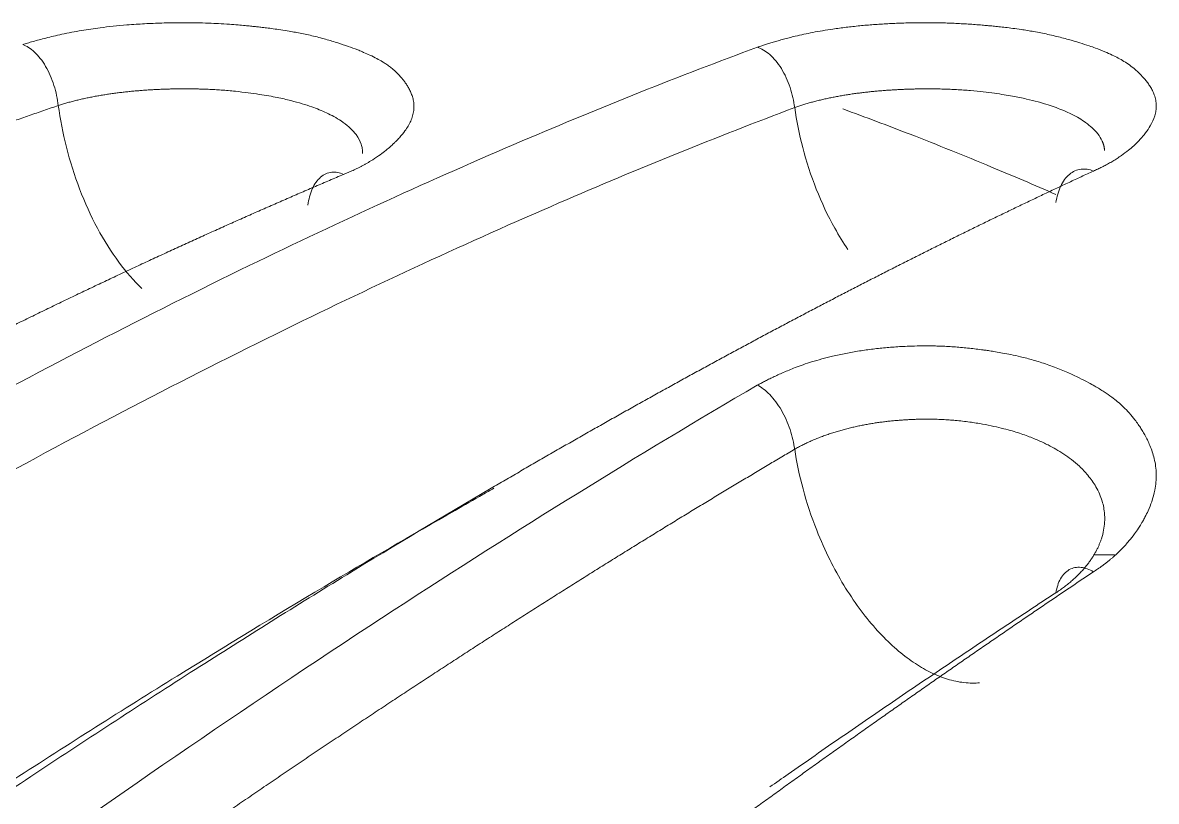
# Model space of a CAD drawing. Extents: x 6534 to 7663, y 0 to 827.
# Drawn here: x 6694.225 to 6698.913, y 240.275 to 243.494 of the extents above; entities that cross this region are included whole.
import ezdxf

# ---------------------------------------------------------------- set-up
doc = ezdxf.new("R2010")
doc.units = 0
doc.header["$LTSCALE"] = 30
doc.header["$MEASUREMENT"] = 0
doc.layers.add('1', color=7, linetype='CONTINUOUS')

msp = doc.modelspace()

# ---------------------------------------------------------------- linework, layer by layer
at = {"layer": '1', "color": 7, "linetype": 'Continuous', "lineweight": 13}
msp.add_line((6698.7395, 241.2945), (6698.653, 241.2945), dxfattribs=at)
at = {"layer": '1', "color": 7, "linetype": 'Continuous', "lineweight": 18}
for points, knots in [([(6695.5515, 242.8669), (6695.5548, 242.8682), (6695.5613, 242.8709), (6695.5711, 242.875), (6695.581, 242.8793), (6695.591, 242.8838), (6695.6011, 242.8886), (6695.6112, 242.8935), (6695.6214, 242.8987), (6695.6316, 242.904), (6695.6418, 242.9096), (6695.652, 242.9154), (6695.6622, 242.9215), (6695.6799, 242.9324), (6695.7022, 242.9475), (6695.7262, 242.9658), (6695.7444, 242.9811), (6695.7576, 242.9933), (6695.7701, 243.0056), (6695.7869, 243.0229), (6695.8098, 243.051), (6695.8276, 243.0811), (6695.838, 243.1092), (6695.8424, 243.131), (6695.8434, 243.1529), (6695.8407, 243.1737), (6695.8353, 243.1928), (6695.8284, 243.2099), (6695.8205, 243.2254), (6695.8118, 243.2393), (6695.803, 243.2518), (6695.7953, 243.2615), (6695.7871, 243.2713), (6695.7753, 243.2841), (6695.7595, 243.2988), (6695.7421, 243.3127), (6695.7273, 243.3232), (6695.7103, 243.3341), (6695.6886, 243.3465), (6695.6626, 243.3594), (6695.637, 243.3708), (6695.6165, 243.3792), (6695.5923, 243.3885), (6695.5605, 243.4002), (6695.5156, 243.4149), (6695.4729, 243.4273), (6695.4355, 243.4369), (6695.407, 243.4436), (6695.3795, 243.4494), (6695.3531, 243.4545), (6695.3243, 243.4596), (6695.2936, 243.4645), (6695.2621, 243.469), (6695.2346, 243.4726), (6695.2114, 243.4753), (6695.1926, 243.4774), (6695.1782, 243.4789), (6695.1627, 243.4805), (6695.1424, 243.4825), (6695.1133, 243.4851), (6695.0768, 243.488), (6695.0364, 243.4905), (6694.9904, 243.4926), (6694.9418, 243.4939), (6694.8891, 243.4944), (6694.8299, 243.4938), (6694.7644, 243.4917), (6694.704, 243.4885), (6694.6299, 243.4829), (6694.5673, 243.4764), (6694.506, 243.4681), (6694.4668, 243.4619), (6694.4266, 243.4547), (6694.3882, 243.4468), (6694.3528, 243.4388), (6694.3216, 243.4311), (6694.2934, 243.4237), (6694.2681, 243.4166), (6694.2455, 243.41), (6694.2314, 243.4057), (6694.2247, 243.4037)], [0, 0, 0, 0, 0.004378, 0.00891, 0.013599, 0.018444, 0.023447, 0.028609, 0.033929, 0.03941, 0.045051, 0.050853, 0.056816, 0.062942, 0.083163, 0.100509, 0.114909, 0.126311, 0.134677, 0.148987, 0.174713, 0.212082, 0.231911, 0.252009, 0.272342, 0.292874, 0.310584, 0.326964, 0.34202, 0.355761, 0.368198, 0.379344, 0.385059, 0.398192, 0.418661, 0.431262, 0.442758, 0.453156, 0.467908, 0.485245, 0.499374, 0.510048, 0.517334, 0.535916, 0.556558, 0.579194, 0.591166, 0.602355, 0.612773, 0.622435, 0.631354, 0.643616, 0.654299, 0.663434, 0.671048, 0.677159, 0.681783, 0.684929, 0.692095, 0.701291, 0.712502, 0.726326, 0.73869, 0.754554, 0.770389, 0.786218, 0.807946, 0.829777, 0.841682, 0.877255, 0.889952, 0.903488, 0.917886, 0.933171, 0.946546, 0.95905, 0.970667, 0.981375, 0.991158, 1, 1, 1, 1]), ([(6698.6527, 242.8809), (6698.6556, 242.8822), (6698.6615, 242.8848), (6698.6703, 242.8889), (6698.6792, 242.8931), (6698.6882, 242.8975), (6698.6971, 242.9021), (6698.7061, 242.9068), (6698.7152, 242.9118), (6698.7242, 242.9169), (6698.7332, 242.9222), (6698.7421, 242.9276), (6698.751, 242.9333), (6698.7598, 242.9391), (6698.7758, 242.9502), (6698.7963, 242.9656), (6698.8183, 242.9845), (6698.8348, 243.0003), (6698.8467, 243.0129), (6698.8577, 243.0254), (6698.8723, 243.0432), (6698.8916, 243.0717), (6698.9053, 243.1023), (6698.9118, 243.1305), (6698.9132, 243.1522), (6698.911, 243.1739), (6698.9053, 243.1944), (6698.8971, 243.2133), (6698.8879, 243.2299), (6698.8777, 243.245), (6698.8671, 243.2585), (6698.8565, 243.2705), (6698.8473, 243.28), (6698.8376, 243.2896), (6698.8241, 243.3018), (6698.8041, 243.3176), (6698.7802, 243.3338), (6698.7558, 243.3479), (6698.7295, 243.3611), (6698.6983, 243.3749), (6698.6662, 243.3874), (6698.6314, 243.3997), (6698.5947, 243.4117), (6698.5478, 243.4255), (6698.5034, 243.437), (6698.4648, 243.4459), (6698.4356, 243.452), (6698.4073, 243.4573), (6698.3802, 243.462), (6698.3511, 243.4665), (6698.3207, 243.4707), (6698.2898, 243.4745), (6698.2627, 243.4776), (6698.2394, 243.48), (6698.2201, 243.4818), (6698.2047, 243.4831), (6698.1864, 243.4847), (6698.1637, 243.4865), (6698.135, 243.4885), (6698.1061, 243.4902), (6698.0771, 243.4916), (6698.048, 243.4928), (6698.0204, 243.4936), (6697.9834, 243.4942), (6697.9412, 243.4943), (6697.8965, 243.4936), (6697.8513, 243.4923), (6697.8015, 243.4902), (6697.7433, 243.4864), (6697.6859, 243.4815), (6697.6295, 243.4753), (6697.5638, 243.4666), (6697.4925, 243.4546), (6697.4338, 243.442), (6697.3946, 243.4322), (6697.3709, 243.4259), (6697.349, 243.4198), (6697.3287, 243.4138), (6697.3101, 243.4081), (6697.293, 243.4027), (6697.2774, 243.3976), (6697.2675, 243.3943), (6697.2628, 243.3927)], [0, 0, 0, 0, 0.004196, 0.008522, 0.012978, 0.017565, 0.022283, 0.027134, 0.032118, 0.037234, 0.042484, 0.047868, 0.053386, 0.059038, 0.064825, 0.085383, 0.103044, 0.11774, 0.129423, 0.138059, 0.152477, 0.178563, 0.216507, 0.236495, 0.256687, 0.27705, 0.297546, 0.315174, 0.331441, 0.346355, 0.359929, 0.372177, 0.383114, 0.389124, 0.402051, 0.421808, 0.440023, 0.455706, 0.470235, 0.487253, 0.506965, 0.51887, 0.537057, 0.557445, 0.579964, 0.591629, 0.602595, 0.612873, 0.622476, 0.631417, 0.642986, 0.653168, 0.66199, 0.669472, 0.67563, 0.680475, 0.684016, 0.69295, 0.701855, 0.710735, 0.719593, 0.728434, 0.737261, 0.744603, 0.761858, 0.775361, 0.784929, 0.802814, 0.820787, 0.838877, 0.85711, 0.875511, 0.904834, 0.932147, 0.942455, 0.952258, 0.961548, 0.970315, 0.978552, 0.986249, 0.993401, 1, 1, 1, 1]), ([(6676.6122, 226.4269), (6676.9426, 226.8469), (6677.653, 227.7296), (6678.7998, 229.0869), (6680.0979, 230.5447), (6681.5588, 232.0947), (6683.2099, 233.7405), (6685.0637, 235.4616), (6687.0451, 237.1564), (6689.0093, 238.6894), (6690.8166, 239.9698), (6692.4246, 241.0013), (6693.8518, 241.8261), (6695.1246, 242.4839), (6696.2474, 242.9971), (6696.9417, 243.274), (6697.2628, 243.3927)], [0, 0, 0, 0, 0.050726, 0.108024, 0.171323, 0.241594, 0.319907, 0.408153, 0.505311, 0.600582, 0.686578, 0.76283, 0.831712, 0.894071, 0.950513, 1, 1, 1, 1]), ([(6697.4172, 243.1433), (6697.0952, 243.0222), (6696.3993, 242.7402), (6695.274, 242.22), (6693.9987, 241.5555), (6692.5692, 240.7246), (6690.9594, 239.6887), (6689.1506, 238.4061), (6687.1856, 236.8743), (6685.2049, 235.1846), (6683.3526, 233.4717), (6681.7034, 231.8361), (6680.2447, 230.2978), (6678.949, 228.8527), (6677.8046, 227.5089), (6677.0958, 226.636), (6676.7663, 226.2207)], [0, 0, 0, 0, 0.049487, 0.10593, 0.168289, 0.237171, 0.313423, 0.399419, 0.49469, 0.591848, 0.680094, 0.758407, 0.828677, 0.891977, 0.949275, 1, 1, 1, 1]), ([(6697.6161, 243.1376), (6697.7094, 243.1036), (6697.9152, 243.0263), (6698.2087, 242.9083), (6698.4085, 242.8228), (6698.4966, 242.784)], [0, 0, 0, 0, 0.315194, 0.697227, 1, 1, 1, 1]), ([(6695.5515, 242.8669), (6695.5323, 242.8588), (6695.4937, 242.8424), (6695.4356, 242.8176), (6695.3773, 242.7925), (6695.3187, 242.7671), (6695.2598, 242.7414), (6695.2007, 242.7154), (6695.1413, 242.6892), (6695.0816, 242.6626), (6695.0217, 242.6357), (6694.9615, 242.6086), (6694.901, 242.5811), (6694.8403, 242.5533), (6694.7793, 242.5252), (6694.718, 242.4968), (6694.6565, 242.4681), (6694.5947, 242.4391), (6694.5327, 242.4098), (6694.4703, 242.3802), (6694.4077, 242.3502), (6694.3449, 242.3199), (6694.2818, 242.2893), (6694.2184, 242.2584), (6694.1547, 242.2272), (6694.0908, 242.1956), (6694.0266, 242.1637), (6693.9622, 242.1315), (6693.8975, 242.0989), (6693.8325, 242.0661), (6693.7672, 242.0328), (6693.7017, 241.9993), (6693.6359, 241.9654), (6693.5699, 241.9312), (6693.5036, 241.8966), (6693.437, 241.8617), (6693.2229, 241.7488), (6692.8514, 241.548), (6692.3123, 241.2439), (6691.7441, 240.9095), (6691.2007, 240.5761), (6690.6712, 240.2393), (6690.1444, 239.8933), (6689.5552, 239.4924), (6689.0386, 239.1275), (6688.5231, 238.7534), (6687.9728, 238.3438), (6687.3304, 237.8479), (6686.4824, 237.1702), (6685.5441, 236.3854), (6684.6062, 235.5574), (6683.881, 234.8916), (6683.3175, 234.36), (6682.7797, 233.8393), (6682.2393, 233.3027), (6681.6945, 232.7477), (6681.1438, 232.1715), (6680.6135, 231.6019), (6680.2262, 231.1752), (6679.9741, 230.8931), (6679.8504, 230.7538), (6679.7276, 230.6146), (6679.6057, 230.4757), (6679.4848, 230.3369), (6679.3648, 230.1985), (6679.2458, 230.0602), (6679.1277, 229.9223), (6679.0106, 229.7846), (6678.8944, 229.6471), (6678.7791, 229.51), (6678.6648, 229.3732), (6678.5514, 229.2367), (6678.439, 229.1005), (6678.3275, 228.9646), (6678.217, 228.8291), (6678.1074, 228.6939), (6678.0347, 228.6037), (6677.9985, 228.5587)], [0, 0, 0, 0, 0.003359, 0.00673, 0.010115, 0.013512, 0.016923, 0.020346, 0.023782, 0.027231, 0.030693, 0.034168, 0.037656, 0.041157, 0.044671, 0.048198, 0.051737, 0.05529, 0.058855, 0.062434, 0.066025, 0.069629, 0.073247, 0.076877, 0.08052, 0.084176, 0.087845, 0.091527, 0.095222, 0.09893, 0.102651, 0.106385, 0.110131, 0.113891, 0.117664, 0.121449, 0.125248, 0.154167, 0.184613, 0.216584, 0.250083, 0.276062, 0.305485, 0.338354, 0.374667, 0.391851, 0.424475, 0.466587, 0.499187, 0.566263, 0.623789, 0.656991, 0.688869, 0.719424, 0.748658, 0.781432, 0.813246, 0.844099, 0.873993, 0.881338, 0.888642, 0.895906, 0.903129, 0.910311, 0.917453, 0.924554, 0.931615, 0.938635, 0.945615, 0.952555, 0.959454, 0.966312, 0.97313, 0.979908, 0.986646, 0.993343, 1, 1, 1, 1]), ([(6698.6527, 242.8809), (6698.6359, 242.8731), (6698.6023, 242.8576), (6698.5518, 242.834), (6698.5011, 242.8103), (6698.4502, 242.7863), (6698.3992, 242.762), (6698.348, 242.7376), (6698.2966, 242.7129), (6698.2451, 242.688), (6698.1934, 242.6629), (6698.1415, 242.6375), (6698.0895, 242.612), (6698.0373, 242.5861), (6697.9849, 242.5601), (6697.9324, 242.5338), (6697.8796, 242.5073), (6697.8268, 242.4806), (6697.7737, 242.4537), (6697.7205, 242.4265), (6697.6671, 242.3991), (6697.6135, 242.3714), (6697.5598, 242.3435), (6697.5059, 242.3154), (6697.4518, 242.2871), (6697.3976, 242.2585), (6697.3432, 242.2297), (6697.2886, 242.2006), (6697.2339, 242.1713), (6697.179, 242.1418), (6697.1239, 242.112), (6697.0687, 242.082), (6697.0132, 242.0518), (6696.9577, 242.0213), (6696.9019, 241.9906), (6696.846, 241.9596), (6696.7899, 241.9284), (6696.7336, 241.897), (6696.6772, 241.8653), (6696.6206, 241.8334), (6696.5638, 241.8012), (6696.5069, 241.7688), (6696.4498, 241.7361), (6696.3925, 241.7033), (6696.3351, 241.6701), (6696.2775, 241.6367), (6696.2197, 241.6031), (6695.9832, 241.4649), (6695.5575, 241.21), (6694.93, 240.818), (6694.2715, 240.3894), (6693.6229, 239.95), (6692.9819, 239.5003), (6692.3462, 239.0398), (6691.6719, 238.5352), (6691.0362, 238.0439), (6690.4208, 237.5556), (6689.8072, 237.057), (6689.0993, 236.4655), (6688.4471, 235.9043), (6687.8936, 235.4165), (6687.4812, 235.0471), (6687.1016, 234.702), (6686.7547, 234.3827), (6686.4406, 234.0901), (6686.1593, 233.8254), (6685.9108, 233.5893), (6685.6174, 233.3082), (6685.2729, 232.9742), (6684.8711, 232.5789), (6684.4829, 232.1917), (6684.1084, 231.8131), (6683.7476, 231.4436), (6683.4005, 231.0837), (6682.9433, 230.6039), (6682.3821, 230.0039), (6681.7236, 229.2828), (6681.0955, 228.5788), (6680.6457, 228.0629), (6680.3624, 227.7335), (6680.2354, 227.5851), (6680.1093, 227.4369), (6679.9841, 227.2892), (6679.8599, 227.1419), (6679.7365, 226.995), (6679.6142, 226.8484), (6679.4927, 226.7023), (6679.3722, 226.5566), (6679.2526, 226.4114), (6679.134, 226.2666), (6679.0162, 226.1223), (6678.8995, 225.9784), (6678.7836, 225.835), (6678.6687, 225.6921), (6678.5547, 225.5496), (6678.4417, 225.4077), (6678.3295, 225.2663), (6678.2183, 225.1253), (6678.1081, 224.985), (6678.035, 224.8914), (6677.9986, 224.8447)], [0, 0, 0, 0, 0.002611, 0.005228, 0.007851, 0.01048, 0.013114, 0.015754, 0.018399, 0.02105, 0.023707, 0.02637, 0.029038, 0.031712, 0.034392, 0.037077, 0.039768, 0.042465, 0.045168, 0.047876, 0.05059, 0.05331, 0.056035, 0.058766, 0.061503, 0.064246, 0.066994, 0.069748, 0.072508, 0.075274, 0.078045, 0.080822, 0.083605, 0.086393, 0.089188, 0.091988, 0.094793, 0.097605, 0.100422, 0.103245, 0.106074, 0.108909, 0.111749, 0.114595, 0.117447, 0.120304, 0.123168, 0.126037, 0.155424, 0.186086, 0.218025, 0.251243, 0.279842, 0.310155, 0.342184, 0.375928, 0.400422, 0.429321, 0.462624, 0.500332, 0.521247, 0.540629, 0.558475, 0.574787, 0.589565, 0.602808, 0.614516, 0.62469, 0.644313, 0.663326, 0.68173, 0.699523, 0.716706, 0.733279, 0.749242, 0.782364, 0.814238, 0.844865, 0.874245, 0.88057, 0.886861, 0.893119, 0.899343, 0.905533, 0.91169, 0.917812, 0.923901, 0.929957, 0.935978, 0.941966, 0.947921, 0.953841, 0.959728, 0.965582, 0.971402, 0.977189, 0.982942, 0.988661, 0.994347, 1, 1, 1, 1]), ([(6698.6528, 241.2242), (6698.6558, 241.2261), (6698.6619, 241.23), (6698.6709, 241.2361), (6698.68, 241.2423), (6698.6891, 241.2489), (6698.6982, 241.2556), (6698.7073, 241.2626), (6698.7163, 241.2698), (6698.7254, 241.2773), (6698.7343, 241.285), (6698.7432, 241.2929), (6698.7521, 241.3011), (6698.7608, 241.3096), (6698.7774, 241.3263), (6698.7987, 241.35), (6698.8213, 241.3788), (6698.8375, 241.4022), (6698.8487, 241.4201), (6698.8576, 241.4354), (6698.8678, 241.4535), (6698.881, 241.48), (6698.8958, 241.5174), (6698.9065, 241.5568), (6698.912, 241.5947), (6698.9131, 241.6275), (6698.9106, 241.6603), (6698.9047, 241.6915), (6698.8963, 241.7201), (6698.8868, 241.7454), (6698.8764, 241.7684), (6698.8657, 241.7891), (6698.8549, 241.8075), (6698.8456, 241.8221), (6698.8358, 241.8369), (6698.8221, 241.8558), (6698.8021, 241.8802), (6698.778, 241.9051), (6698.7536, 241.927), (6698.7272, 241.9477), (6698.696, 241.9692), (6698.6638, 241.9888), (6698.629, 242.0081), (6698.5922, 242.027), (6698.5453, 242.0488), (6698.5007, 242.0671), (6698.4621, 242.0813), (6698.4329, 242.0909), (6698.4046, 242.0994), (6698.3773, 242.1069), (6698.3466, 242.1144), (6698.3134, 242.1217), (6698.2789, 242.1284), (6698.2493, 242.1336), (6698.2248, 242.1374), (6698.2054, 242.1402), (6698.1847, 242.1431), (6698.1611, 242.1461), (6698.1324, 242.1492), (6698.1036, 242.1519), (6698.0747, 242.1542), (6698.0456, 242.156), (6698.0184, 242.1573), (6697.9814, 242.1582), (6697.9396, 242.1583), (6697.8945, 242.1571), (6697.8494, 242.155), (6697.7993, 242.1515), (6697.7414, 242.1454), (6697.6843, 242.1373), (6697.6283, 242.1274), (6697.5614, 242.1129), (6697.4906, 242.0937), (6697.4321, 242.0734), (6697.3941, 242.0582), (6697.3704, 242.0482), (6697.3485, 242.0385), (6697.3284, 242.0291), (6697.3098, 242.0201), (6697.2928, 242.0115), (6697.2773, 242.0035), (6697.2674, 241.9982), (6697.2627, 241.9957)], [0, 0, 0, 0, 0.004321, 0.008757, 0.013308, 0.017975, 0.022758, 0.027658, 0.032675, 0.03781, 0.043061, 0.048431, 0.053919, 0.059525, 0.065249, 0.087107, 0.105483, 0.120296, 0.131487, 0.139016, 0.14895, 0.165371, 0.188358, 0.217986, 0.238052, 0.258304, 0.278708, 0.299227, 0.316847, 0.333097, 0.347988, 0.361532, 0.373742, 0.384635, 0.390759, 0.403641, 0.423195, 0.441355, 0.456967, 0.471443, 0.488404, 0.508037, 0.519934, 0.538004, 0.558364, 0.580942, 0.592539, 0.60347, 0.613746, 0.623379, 0.63238, 0.645484, 0.6568, 0.666364, 0.674203, 0.680338, 0.684783, 0.693694, 0.702577, 0.711436, 0.720275, 0.729097, 0.737907, 0.744908, 0.762554, 0.775601, 0.785638, 0.803442, 0.821334, 0.839342, 0.857493, 0.87581, 0.906476, 0.932347, 0.94264, 0.952426, 0.961695, 0.970439, 0.978649, 0.986317, 0.993436, 1, 1, 1, 1]), ([(6679.3963, 226.0816), (6679.5154, 226.2211), (6679.7811, 226.5297), (6680.2108, 227.0247), (6680.704, 227.5843), (6681.2523, 228.1968), (6681.8582, 228.8621), (6682.524, 229.5796), (6683.2521, 230.3484), (6684.0459, 231.1682), (6684.9135, 232.0426), (6685.867, 232.9785), (6686.9222, 233.9836), (6688.0881, 235.057), (6689.3731, 236.1948), (6690.7956, 237.3983), (6692.3749, 238.663), (6694.0571, 239.9185), (6695.7118, 241.0519), (6696.7694, 241.7072), (6697.2627, 241.9957)], [0, 0, 0, 0, 0.020358, 0.045269, 0.073039, 0.103776, 0.137592, 0.174597, 0.214906, 0.258634, 0.306114, 0.358194, 0.41579, 0.479803, 0.550101, 0.627678, 0.715328, 0.813548, 0.911644, 1, 1, 1, 1]), ([(6692.337, 239.1022), (6692.455, 239.1868), (6692.8256, 239.4499), (6693.4438, 239.8763), (6694.1681, 240.3556), (6694.8431, 240.7834), (6695.4511, 241.1529), (6695.8713, 241.3979), (6696.1045, 241.5305), (6696.1579, 241.5607), (6696.1731, 241.5693)], [0, 0, 0, 0, 0.09069, 0.285096, 0.477536, 0.653755, 0.813683, 0.957258, 0.987846, 1, 1, 1, 1]), ([(6698.4978, 241.1376), (6698.5009, 241.1396), (6698.507, 241.1437), (6698.516, 241.1499), (6698.5247, 241.1562), (6698.5332, 241.1625), (6698.5415, 241.1689), (6698.5496, 241.1753), (6698.5574, 241.1818), (6698.565, 241.1884), (6698.5723, 241.195), (6698.5795, 241.2016), (6698.5864, 241.2082), (6698.593, 241.2149), (6698.5994, 241.2215), (6698.6056, 241.2282), (6698.6116, 241.2349), (6698.6173, 241.2416), (6698.6228, 241.2482), (6698.628, 241.2549), (6698.6331, 241.2615), (6698.6379, 241.2681), (6698.6425, 241.2747), (6698.6468, 241.2812), (6698.651, 241.2877), (6698.6549, 241.2942), (6698.6587, 241.3006), (6698.6622, 241.3069), (6698.6656, 241.3132), (6698.6687, 241.3194), (6698.6717, 241.3256), (6698.6745, 241.3317), (6698.677, 241.3377), (6698.6795, 241.3436), (6698.6817, 241.3495), (6698.6838, 241.3552), (6698.6891, 241.3709), (6698.6955, 241.3958), (6698.6994, 241.4282), (6698.6995, 241.4486), (6698.699, 241.4579)], [0, 0, 0, 0, 0.022093, 0.044167, 0.066212, 0.088221, 0.110183, 0.132091, 0.153937, 0.175714, 0.197414, 0.219029, 0.24055, 0.261968, 0.283273, 0.304457, 0.325512, 0.34643, 0.367203, 0.387825, 0.408289, 0.428587, 0.448711, 0.468654, 0.488409, 0.507969, 0.527326, 0.546476, 0.565411, 0.584128, 0.602619, 0.620881, 0.638909, 0.656698, 0.674242, 0.691537, 0.708579, 0.815209, 0.91591, 1, 1, 1, 1]), ([(6698.6528, 241.2242), (6698.6361, 241.213), (6698.6026, 241.1906), (6698.5523, 241.1567), (6698.5018, 241.1226), (6698.4511, 241.0883), (6698.4003, 241.0538), (6698.3492, 241.019), (6698.298, 240.984), (6698.2466, 240.9488), (6698.1951, 240.9133), (6698.1433, 240.8776), (6698.0914, 240.8417), (6698.0393, 240.8055), (6697.987, 240.7691), (6697.9345, 240.7325), (6697.8819, 240.6957), (6697.8291, 240.6586), (6697.7761, 240.6213), (6697.7229, 240.5837), (6697.6695, 240.5459), (6697.616, 240.5079), (6697.5623, 240.4696), (6697.5084, 240.4312), (6697.4543, 240.3924), (6697.4001, 240.3535), (6697.3456, 240.3142), (6697.291, 240.2748), (6697.2363, 240.2351), (6697.1813, 240.1952), (6697.1261, 240.155), (6697.0708, 240.1146), (6697.0153, 240.074), (6696.9596, 240.0331), (6696.9038, 239.992), (6696.8477, 239.9506), (6696.7915, 239.909), (6696.7351, 239.8672), (6696.6785, 239.8251), (6696.6218, 239.7827), (6696.5648, 239.7402), (6696.354, 239.5821), (6695.982, 239.2996), (6695.4404, 238.8789), (6694.8778, 238.4322), (6694.3204, 237.9798), (6693.767, 237.5218), (6693.2166, 237.058), (6692.6418, 236.5646), (6691.9004, 235.9167), (6690.9426, 235.0593), (6690.0107, 234.1977), (6689.2215, 233.4511), (6688.7136, 232.9634), (6688.2507, 232.5132), (6687.8698, 232.139), (6687.4729, 231.7456), (6687.0666, 231.3388), (6686.6574, 230.9247), (6686.2677, 230.5264), (6685.8974, 230.1444), (6685.5466, 229.7792), (6685.1417, 229.3543), (6684.8541, 229.0492), (6684.6771, 228.8602)], [0, 0, 0, 0, 0.003868, 0.007744, 0.01163, 0.015526, 0.01943, 0.023344, 0.027266, 0.031199, 0.03514, 0.039091, 0.04305, 0.047019, 0.050998, 0.054985, 0.058982, 0.062988, 0.067004, 0.071028, 0.075062, 0.079105, 0.083158, 0.087219, 0.09129, 0.095371, 0.09946, 0.103559, 0.107667, 0.111784, 0.115911, 0.120047, 0.124192, 0.128347, 0.132511, 0.136684, 0.140866, 0.145058, 0.149259, 0.15347, 0.15769, 0.161919, 0.200306, 0.239928, 0.280785, 0.322881, 0.360607, 0.3999, 0.440758, 0.483184, 0.557326, 0.64307, 0.679147, 0.722935, 0.74955, 0.776166, 0.802783, 0.832739, 0.861364, 0.888655, 0.914614, 0.939241, 0.962535, 1, 1, 1, 1]), ([(6697.3147, 240.3348), (6697.3398, 240.3524), (6697.4023, 240.3962), (6697.5018, 240.4655), (6697.6133, 240.5427), (6697.7246, 240.6193), (6697.8357, 240.6952), (6697.9465, 240.7706), (6698.0571, 240.8453), (6698.1676, 240.9194), (6698.2778, 240.9929), (6698.3878, 241.0658), (6698.4609, 241.1138), (6698.4975, 241.1378)], [0, 0, 0, 0, 0.063061, 0.156573, 0.250123, 0.34371, 0.437338, 0.531005, 0.624715, 0.718468, 0.812266, 0.906109, 1, 1, 1, 1])]:
    msp.add_open_spline(points, degree=3, knots=knots, dxfattribs=at)
at = {"layer": '1', "color": 7, "linetype": 'Continuous', "lineweight": 13}
for points, knots in [([(6694.2247, 243.4037), (6694.2326, 243.4009), (6694.2407, 243.3969), (6694.2572, 243.3866), (6694.2654, 243.3802), (6694.2818, 243.365), (6694.2898, 243.3562), (6694.3053, 243.3364), (6694.3127, 243.3255), (6694.3265, 243.3018), (6694.3329, 243.2892), (6694.3445, 243.2628), (6694.3496, 243.249), (6694.3629, 243.2073), (6694.3688, 243.1788), (6694.3721, 243.1518)], [0, 0, 0, 0, 0.125, 0.125, 0.25, 0.25, 0.375, 0.375, 0.5, 0.5, 0.625, 0.625, 0.75, 0.75, 1, 1, 1, 1]), ([(6697.4172, 243.1433), (6697.4137, 243.1702), (6697.4075, 243.1986), (6697.3935, 243.2402), (6697.3881, 243.2538), (6697.3761, 243.28), (6697.3693, 243.2925), (6697.3549, 243.3159), (6697.3471, 243.3268), (6697.3309, 243.3463), (6697.3225, 243.3549), (6697.3054, 243.3699), (6697.2968, 243.3761), (6697.2796, 243.3862), (6697.2711, 243.39), (6697.2628, 243.3927)], [0, 0, 0, 0, 0.25, 0.25, 0.375, 0.375, 0.5, 0.5, 0.625, 0.625, 0.75, 0.75, 0.875, 0.875, 1, 1, 1, 1]), ([(6695.6298, 242.9533), (6695.6298, 242.9538), (6695.6301, 242.9607), (6695.6293, 242.9735), (6695.6233, 242.9995), (6695.6075, 243.0293), (6695.5774, 243.0613), (6695.5452, 243.0868), (6695.5134, 243.1056), (6695.4828, 243.1209), (6695.4522, 243.1345), (6695.4186, 243.1471), (6695.3798, 243.1598), (6695.3323, 243.1727), (6695.286, 243.1836), (6695.2419, 243.1918), (6695.202, 243.1982), (6695.1558, 243.2047), (6695.1031, 243.211), (6695.061, 243.2148), (6695.0323, 243.2167), (6695.0194, 243.2175), (6695.006, 243.2182), (6694.9923, 243.2188), (6694.9781, 243.2194), (6694.9634, 243.2199), (6694.9484, 243.2202), (6694.9329, 243.2205), (6694.917, 243.2207), (6694.9007, 243.2208), (6694.8841, 243.2208), (6694.867, 243.2206), (6694.8496, 243.2204), (6694.8318, 243.22), (6694.8138, 243.2194), (6694.7953, 243.2188), (6694.7767, 243.2179), (6694.7577, 243.2169), (6694.7385, 243.2157), (6694.719, 243.2143), (6694.6994, 243.2128), (6694.6797, 243.211), (6694.6598, 243.209), (6694.6398, 243.2068), (6694.6198, 243.2044), (6694.5997, 243.2018), (6694.5797, 243.1989), (6694.5597, 243.1958), (6694.5398, 243.1925), (6694.5201, 243.1889), (6694.5005, 243.1851), (6694.4812, 243.1811), (6694.4621, 243.1768), (6694.4433, 243.1722), (6694.4249, 243.1675), (6694.4068, 243.1625), (6694.3891, 243.1573), (6694.3778, 243.1537), (6694.3721, 243.1518)], [0, 0, 0, 0, 0.002361, 0.033934, 0.062977, 0.132461, 0.190029, 0.236376, 0.272643, 0.304529, 0.333134, 0.36012, 0.392539, 0.426935, 0.465511, 0.487515, 0.512176, 0.53959, 0.569805, 0.602842, 0.609651, 0.616661, 0.623872, 0.631283, 0.638896, 0.646711, 0.654726, 0.662943, 0.671362, 0.679983, 0.688805, 0.697829, 0.707055, 0.716482, 0.72611, 0.73594, 0.745971, 0.756203, 0.766635, 0.777267, 0.788097, 0.799123, 0.810345, 0.821761, 0.83337, 0.845169, 0.857155, 0.869324, 0.881673, 0.894197, 0.906893, 0.919755, 0.932775, 0.945946, 0.959261, 0.972715, 0.986298, 1, 1, 1, 1]), ([(6698.6988, 242.966), (6698.6988, 242.967), (6698.6986, 242.9692), (6698.6982, 242.9724), (6698.6977, 242.9756), (6698.6972, 242.9788), (6698.6965, 242.9819), (6698.6958, 242.9849), (6698.6951, 242.988), (6698.6942, 242.9909), (6698.6933, 242.9938), (6698.6923, 242.9966), (6698.6913, 242.9994), (6698.6902, 243.0021), (6698.685, 243.0143), (6698.673, 243.034), (6698.649, 243.0593), (6698.6227, 243.0806), (6698.5942, 243.0996), (6698.5638, 243.1157), (6698.5314, 243.1303), (6698.4992, 243.1431), (6698.4641, 243.1552), (6698.4237, 243.1672), (6698.3746, 243.1792), (6698.3272, 243.1893), (6698.2823, 243.1968), (6698.2421, 243.2025), (6698.196, 243.2082), (6698.1435, 243.2137), (6698.1017, 243.2169), (6698.0732, 243.2184), (6698.0602, 243.219), (6698.0467, 243.2195), (6698.0328, 243.2199), (6698.0184, 243.2202), (6698.0037, 243.2205), (6697.9885, 243.2207), (6697.9729, 243.2208), (6697.9569, 243.2207), (6697.9405, 243.2206), (6697.9238, 243.2203), (6697.9066, 243.22), (6697.8892, 243.2194), (6697.8713, 243.2188), (6697.8532, 243.218), (6697.8347, 243.2171), (6697.816, 243.2159), (6697.7971, 243.2147), (6697.7779, 243.2132), (6697.7585, 243.2115), (6697.7389, 243.2097), (6697.7192, 243.2076), (6697.6995, 243.2054), (6697.6796, 243.2029), (6697.6597, 243.2002), (6697.6399, 243.1972), (6697.6201, 243.194), (6697.6003, 243.1906), (6697.5807, 243.187), (6697.5613, 243.1831), (6697.5421, 243.1789), (6697.5232, 243.1745), (6697.5045, 243.1699), (6697.4862, 243.1651), (6697.4682, 243.16), (6697.4507, 243.1546), (6697.4336, 243.1491), (6697.4227, 243.1452), (6697.4172, 243.1433)], [0, 0, 0, 0, 0.005042, 0.010337, 0.015558, 0.020704, 0.025775, 0.030771, 0.035692, 0.040536, 0.045305, 0.049999, 0.054616, 0.059157, 0.063622, 0.116319, 0.162418, 0.202137, 0.235867, 0.271692, 0.303231, 0.331563, 0.358263, 0.390481, 0.424583, 0.462768, 0.484413, 0.508611, 0.53546, 0.565019, 0.597325, 0.604147, 0.611175, 0.618408, 0.625847, 0.633493, 0.641347, 0.649407, 0.657676, 0.666153, 0.674839, 0.683733, 0.692837, 0.702151, 0.711674, 0.721407, 0.731349, 0.741502, 0.751864, 0.762436, 0.773216, 0.784204, 0.795398, 0.806796, 0.818398, 0.830202, 0.842204, 0.854402, 0.866791, 0.879368, 0.892127, 0.905065, 0.918175, 0.931449, 0.944878, 0.958457, 0.972176, 0.986028, 1, 1, 1, 1]), ([(6694.3721, 243.1518), (6694.3521, 243.145), (6694.312, 243.1313), (6694.2518, 243.1104), (6694.1916, 243.0894), (6694.1314, 243.0681), (6694.071, 243.0467), (6694.0106, 243.025), (6693.9502, 243.0031), (6693.8897, 242.981), (6693.8292, 242.9587), (6693.7686, 242.9361), (6693.7079, 242.9134), (6693.6472, 242.8904), (6693.5865, 242.8672), (6693.5256, 242.8438), (6693.4648, 242.8202), (6693.4039, 242.7964), (6693.3429, 242.7724), (6693.2819, 242.7481), (6693.2208, 242.7237), (6693.1597, 242.699), (6693.0985, 242.6742), (6693.0373, 242.6491), (6692.976, 242.6238), (6692.9147, 242.5983), (6692.8533, 242.5726), (6692.7919, 242.5467), (6692.7304, 242.5205), (6692.6689, 242.4942), (6692.6074, 242.4677), (6692.5458, 242.4409), (6692.4841, 242.4139), (6692.4224, 242.3868), (6692.3606, 242.3594), (6692.2989, 242.3318), (6692.237, 242.304), (6692.1751, 242.276), (6692.1132, 242.2479), (6692.0512, 242.2194), (6691.9892, 242.1908), (6691.9272, 242.162), (6691.8651, 242.133), (6691.8029, 242.1038), (6691.7407, 242.0744), (6691.6785, 242.0447), (6691.6162, 242.0149), (6691.5539, 241.9849), (6691.4916, 241.9546), (6691.4292, 241.9242), (6691.3667, 241.8936), (6691.3043, 241.8627), (6691.2417, 241.8317), (6691.1792, 241.8004), (6691.1166, 241.769), (6691.054, 241.7373), (6690.9913, 241.7055), (6690.9286, 241.6734), (6690.8658, 241.6412), (6690.8031, 241.6088), (6690.7402, 241.5761), (6690.6774, 241.5433), (6690.6145, 241.5102), (6690.5516, 241.477), (6690.4886, 241.4436), (6690.4256, 241.4099), (6690.3626, 241.3761), (6690.2995, 241.3421), (6690.2364, 241.3078), (6690.1733, 241.2734), (6690.1101, 241.2388), (6690.0469, 241.204), (6689.9837, 241.169), (6689.9205, 241.1338), (6689.8572, 241.0984), (6689.7938, 241.0628), (6689.7305, 241.027), (6689.6671, 240.991), (6689.6037, 240.9548), (6689.5402, 240.9185), (6689.4767, 240.8819), (6689.4132, 240.8451), (6689.3497, 240.8082), (6689.2861, 240.771), (6689.2225, 240.7336), (6689.1589, 240.6961), (6689.0953, 240.6584), (6689.0316, 240.6204), (6688.9679, 240.5823), (6688.9041, 240.544), (6688.8404, 240.5054), (6688.7766, 240.4667), (6688.7128, 240.4278), (6688.6489, 240.3887), (6688.585, 240.3494), (6688.5211, 240.3099), (6688.4572, 240.2702), (6688.3933, 240.2304), (6688.3293, 240.1903), (6688.2653, 240.15), (6688.2013, 240.1096), (6688.1373, 240.0689), (6688.0732, 240.0281), (6688.0091, 239.987), (6687.945, 239.9458), (6687.8809, 239.9044), (6687.8167, 239.8627), (6687.7525, 239.8209), (6687.6883, 239.7789), (6687.6241, 239.7367), (6687.5599, 239.6943), (6687.4956, 239.6517), (6687.4313, 239.609), (6687.367, 239.566), (6687.3027, 239.5228), (6687.2384, 239.4795), (6687.174, 239.4359), (6687.1096, 239.3922), (6687.0452, 239.3483), (6686.9808, 239.3041), (6686.9164, 239.2598), (6686.852, 239.2153), (6686.7875, 239.1706), (6686.723, 239.1257), (6686.6585, 239.0807), (6686.594, 239.0354), (6686.5295, 238.9899), (6686.4649, 238.9443), (6686.4004, 238.8984), (6686.3358, 238.8524), (6686.2712, 238.8062), (6686.2066, 238.7597), (6686.142, 238.7131), (6686.0774, 238.6663), (6686.0127, 238.6193), (6685.9481, 238.5722), (6685.8834, 238.5248), (6685.8187, 238.4772), (6685.754, 238.4295), (6685.6893, 238.3815), (6685.6246, 238.3334), (6685.5599, 238.2851), (6685.4951, 238.2366), (6685.4304, 238.1879), (6685.3657, 238.139), (6685.3009, 238.0899), (6685.2361, 238.0406), (6685.1713, 237.9912), (6685.1066, 237.9415), (6685.0418, 237.8917), (6684.977, 237.8416), (6684.9121, 237.7914), (6684.8473, 237.741), (6684.7825, 237.6904), (6684.7177, 237.6396), (6684.6528, 237.5886), (6684.588, 237.5374), (6684.5232, 237.4861), (6684.4583, 237.4345), (6684.3935, 237.3827), (6684.3286, 237.3308), (6684.2637, 237.2787), (6684.0731, 237.1249), (6683.7611, 236.8696), (6683.3325, 236.5106), (6682.9172, 236.1547), (6682.5152, 235.8025), (6682.1265, 235.4548), (6681.7511, 235.1121), (6681.389, 234.775), (6681.0401, 234.4442), (6680.7045, 234.1203), (6680.3821, 233.8036), (6680.0729, 233.4949), (6679.7769, 233.1945), (6679.4939, 232.9029), (6679.224, 232.6206), (6678.967, 232.3481), (6678.723, 232.0856), (6678.4917, 231.8338), (6678.2732, 231.5928), (6678.0673, 231.3632), (6677.874, 231.1452), (6677.6932, 230.9391), (6677.5248, 230.7452), (6677.3687, 230.5639), (6677.2248, 230.3953), (6677.093, 230.2398), (6676.9734, 230.0975), (6676.8657, 229.9687), (6676.7981, 229.8871), (6676.7662, 229.8487)], [0, 0, 0, 0, 0.003482, 0.006964, 0.010446, 0.01393, 0.017414, 0.020898, 0.024383, 0.027869, 0.031355, 0.034842, 0.03833, 0.041818, 0.045307, 0.048796, 0.052286, 0.055777, 0.059269, 0.062761, 0.066253, 0.069747, 0.073241, 0.076736, 0.080231, 0.083727, 0.087224, 0.090722, 0.09422, 0.097719, 0.101219, 0.104719, 0.10822, 0.111722, 0.115225, 0.118728, 0.122232, 0.125737, 0.129242, 0.132748, 0.136255, 0.139763, 0.143271, 0.146781, 0.150291, 0.153801, 0.157313, 0.160825, 0.164338, 0.167852, 0.171367, 0.174882, 0.178398, 0.181915, 0.185433, 0.188951, 0.19247, 0.19599, 0.199511, 0.203033, 0.206555, 0.210078, 0.213602, 0.217127, 0.220653, 0.224179, 0.227706, 0.231234, 0.234763, 0.238293, 0.241823, 0.245354, 0.248886, 0.252419, 0.255953, 0.259487, 0.263023, 0.266559, 0.270096, 0.273634, 0.277173, 0.280712, 0.284253, 0.287794, 0.291336, 0.294879, 0.298423, 0.301968, 0.305514, 0.309061, 0.312608, 0.316157, 0.319706, 0.323256, 0.326807, 0.330359, 0.333912, 0.337466, 0.341021, 0.344577, 0.348133, 0.351691, 0.355249, 0.358809, 0.362369, 0.365931, 0.369493, 0.373056, 0.37662, 0.380186, 0.383752, 0.387319, 0.390887, 0.394456, 0.398026, 0.401597, 0.405169, 0.408742, 0.412317, 0.415892, 0.419468, 0.423045, 0.426623, 0.430202, 0.433782, 0.437363, 0.440946, 0.444529, 0.448113, 0.451698, 0.455285, 0.458872, 0.462461, 0.46605, 0.469641, 0.473232, 0.476825, 0.480419, 0.484014, 0.48761, 0.491207, 0.494805, 0.498404, 0.502004, 0.505606, 0.509208, 0.512812, 0.516416, 0.520022, 0.523629, 0.527237, 0.530846, 0.534456, 0.538068, 0.54168, 0.545294, 0.548909, 0.552524, 0.556141, 0.55976, 0.563379, 0.566999, 0.570621, 0.595314, 0.61932, 0.642639, 0.665271, 0.687217, 0.708475, 0.729045, 0.748928, 0.768121, 0.786623, 0.804433, 0.821549, 0.83797, 0.853694, 0.868721, 0.883049, 0.896677, 0.909604, 0.921827, 0.933347, 0.944161, 0.954268, 0.963668, 0.972358, 0.980337, 0.987605, 0.99416, 1, 1, 1, 1]), ([(6694.3721, 243.1518), (6694.38, 243.0955), (6694.4024, 242.9796), (6694.457, 242.8049), (6694.5312, 242.6411), (6694.62, 242.5004), (6694.6849, 242.4267), (6694.7173, 242.3957)], [0, 0, 0, 0, 0.200734, 0.401898, 0.603062, 0.804226, 1, 1, 1, 1]), ([(6697.4172, 243.1433), (6697.4251, 243.0893), (6697.4477, 242.976), (6697.5033, 242.8042), (6697.5702, 242.6623), (6697.6184, 242.5843), (6697.6374, 242.5565)], [0, 0, 0, 0, 0.268599, 0.549112, 0.829625, 1, 1, 1, 1]), ([(6695.5515, 242.8669), (6695.5436, 242.8705), (6695.5355, 242.8732), (6695.5191, 242.8763), (6695.5108, 242.8768), (6695.4944, 242.8751), (6695.4864, 242.873), (6695.4709, 242.8661), (6695.4635, 242.8614), (6695.4497, 242.8495), (6695.4432, 242.8423), (6695.4317, 242.8259), (6695.4265, 242.8167), (6695.4132, 242.7867), (6695.4072, 242.7637), (6695.4039, 242.7401)], [0, 0, 0, 0, 0.125, 0.125, 0.25, 0.25, 0.375, 0.375, 0.5, 0.5, 0.625, 0.625, 0.75, 0.75, 1, 1, 1, 1]), ([(6698.6527, 242.8809), (6698.6444, 242.8843), (6698.6358, 242.8868), (6698.6186, 242.8895), (6698.6099, 242.8897), (6698.5928, 242.8877), (6698.5844, 242.8854), (6698.5681, 242.8782), (6698.5604, 242.8733), (6698.5458, 242.8611), (6698.5391, 242.8537), (6698.527, 242.837), (6698.5216, 242.8277), (6698.5075, 242.7974), (6698.5012, 242.7742), (6698.4977, 242.7505)], [0, 0, 0, 0, 0.125, 0.125, 0.25, 0.25, 0.375, 0.375, 0.5, 0.5, 0.625, 0.625, 0.75, 0.75, 1, 1, 1, 1]), ([(6697.2627, 241.9957), (6697.271, 241.9914), (6697.2795, 241.9861), (6697.2967, 241.973), (6697.3054, 241.9654), (6697.3225, 241.9478), (6697.331, 241.9379), (6697.3472, 241.9163), (6697.3549, 241.9046), (6697.3694, 241.8797), (6697.3761, 241.8666), (6697.3882, 241.8396), (6697.3936, 241.8258), (6697.4075, 241.7842), (6697.4137, 241.7564), (6697.4172, 241.7307)], [0, 0, 0, 0, 0.125, 0.125, 0.25, 0.25, 0.375, 0.375, 0.5, 0.5, 0.625, 0.625, 0.75, 0.75, 1, 1, 1, 1]), ([(6698.699, 241.4579), (6698.6989, 241.459), (6698.6982, 241.4698), (6698.6958, 241.4894), (6698.6865, 241.5281), (6698.667, 241.5728), (6698.6334, 241.6204), (6698.5983, 241.6582), (6698.5641, 241.6869), (6698.5314, 241.7102), (6698.4989, 241.7305), (6698.4635, 241.7497), (6698.4229, 241.7688), (6698.3736, 241.7882), (6698.3258, 241.8043), (6698.2806, 241.8164), (6698.2399, 241.8258), (6698.193, 241.8352), (6698.1397, 241.8438), (6698.0972, 241.8488), (6698.0684, 241.8512), (6698.0554, 241.8521), (6698.0419, 241.853), (6698.028, 241.8537), (6698.0137, 241.8543), (6697.999, 241.8547), (6697.9838, 241.855), (6697.9683, 241.8552), (6697.9524, 241.8551), (6697.9361, 241.8549), (6697.9194, 241.8545), (6697.9023, 241.8539), (6697.885, 241.8531), (6697.8672, 241.852), (6697.8492, 241.8507), (6697.8309, 241.8491), (6697.8123, 241.8473), (6697.7935, 241.8452), (6697.7745, 241.8428), (6697.7552, 241.8401), (6697.7358, 241.8371), (6697.7163, 241.8337), (6697.6967, 241.83), (6697.6771, 241.8259), (6697.6574, 241.8215), (6697.6377, 241.8168), (6697.6181, 241.8116), (6697.5985, 241.8061), (6697.5791, 241.8002), (6697.5599, 241.794), (6697.5409, 241.7873), (6697.5221, 241.7803), (6697.5037, 241.7729), (6697.4855, 241.7652), (6697.4677, 241.7571), (6697.4504, 241.7486), (6697.4334, 241.7399), (6697.4226, 241.7338), (6697.4172, 241.7307)], [0, 0, 0, 0, 0.003671, 0.035284, 0.064346, 0.132622, 0.18931, 0.235129, 0.271362, 0.303212, 0.331785, 0.358721, 0.390993, 0.425203, 0.463545, 0.485392, 0.509865, 0.537067, 0.567058, 0.599876, 0.60669, 0.613707, 0.620926, 0.628348, 0.635974, 0.643803, 0.651837, 0.660076, 0.66852, 0.677169, 0.686024, 0.695085, 0.704352, 0.713826, 0.723506, 0.733392, 0.743486, 0.753785, 0.764291, 0.775002, 0.785918, 0.797036, 0.808355, 0.819874, 0.831592, 0.843505, 0.855611, 0.867904, 0.880381, 0.893039, 0.905872, 0.918873, 0.932037, 0.945353, 0.958815, 0.972417, 0.986149, 1, 1, 1, 1]), ([(6697.4171, 241.7307), (6697.3993, 241.7202), (6697.3636, 241.6992), (6697.3098, 241.6673), (6697.2557, 241.635), (6697.2012, 241.6024), (6697.1462, 241.5695), (6697.091, 241.5362), (6697.0353, 241.5025), (6696.9793, 241.4685), (6696.9229, 241.4341), (6696.8661, 241.3993), (6696.8089, 241.3641), (6696.7514, 241.3286), (6696.6935, 241.2927), (6696.6352, 241.2564), (6696.5765, 241.2197), (6696.5175, 241.1827), (6696.458, 241.1452), (6696.3982, 241.1074), (6696.338, 241.0692), (6696.2775, 241.0306), (6696.2165, 240.9916), (6696.1552, 240.9522), (6696.0934, 240.9124), (6696.0313, 240.8722), (6695.9688, 240.8315), (6695.906, 240.7905), (6695.8427, 240.7491), (6695.7791, 240.7072), (6695.715, 240.665), (6695.6506, 240.6223), (6695.5858, 240.5792), (6695.5206, 240.5357), (6695.4551, 240.4918), (6695.3891, 240.4474), (6695.3227, 240.4026), (6695.256, 240.3574), (6695.1889, 240.3117), (6695.1214, 240.2656), (6695.0535, 240.2191), (6694.9852, 240.1721), (6694.9165, 240.1247), (6694.8474, 240.0769), (6694.7779, 240.0286), (6694.7081, 239.9798), (6694.6378, 239.9306), (6694.5672, 239.881), (6694.4962, 239.8309), (6694.4248, 239.7803), (6694.353, 239.7293), (6694.2808, 239.6778), (6694.2082, 239.6259), (6694.1352, 239.5735), (6694.0619, 239.5206), (6693.9881, 239.4673), (6693.914, 239.4135), (6693.8394, 239.3592), (6693.7645, 239.3044), (6693.6892, 239.2492), (6693.6135, 239.1935), (6693.5374, 239.1373), (6693.4609, 239.0806), (6693.384, 239.0235), (6693.3067, 238.9658), (6693.2291, 238.9077), (6693.151, 238.849), (6692.9597, 238.7048), (6692.5758, 238.4123), (6691.9183, 237.8999), (6691.0183, 237.177), (6689.8726, 236.2218), (6688.8315, 235.3157), (6687.9067, 234.4848), (6687.1063, 233.7503), (6686.0843, 232.7863), (6685.324, 232.0449), (6684.8983, 231.6221), (6684.8788, 231.6028), (6684.8578, 231.5819), (6684.8354, 231.5596), (6684.8115, 231.5358), (6684.7861, 231.5106), (6684.7593, 231.4838), (6684.731, 231.4556), (6684.7012, 231.4258), (6684.67, 231.3946), (6684.6372, 231.3619), (6684.603, 231.3276), (6684.5674, 231.2919), (6684.5303, 231.2546), (6684.4917, 231.2159), (6684.4516, 231.1756), (6684.4101, 231.1338), (6684.3671, 231.0904), (6684.3227, 231.0456), (6684.2767, 230.9992), (6684.2294, 230.9512), (6684.1805, 230.9017), (6684.1302, 230.8507), (6684.0784, 230.798), (6684.0252, 230.7439), (6683.9705, 230.6881), (6683.9144, 230.6308), (6683.8568, 230.5718), (6683.7977, 230.5113), (6683.7372, 230.4492), (6683.6752, 230.3855), (6683.6118, 230.3202), (6683.5469, 230.2532), (6683.4806, 230.1847), (6683.4128, 230.1145), (6683.3435, 230.0426), (6683.2729, 229.9692), (6683.2007, 229.894), (6683.1272, 229.8172), (6683.0522, 229.7387), (6682.9757, 229.6586), (6682.8979, 229.5767), (6682.8185, 229.4932), (6682.7378, 229.408), (6682.6556, 229.321), (6682.572, 229.2323), (6682.487, 229.1419), (6682.4005, 229.0498), (6682.3127, 228.9559), (6682.2234, 228.8603), (6682.1327, 228.7629), (6682.0406, 228.6637), (6681.947, 228.5627), (6681.8521, 228.46), (6681.7558, 228.3554), (6681.6581, 228.249), (6681.559, 228.1408), (6681.4585, 228.0308), (6681.3566, 227.9189), (6681.2534, 227.8052), (6681.1488, 227.6896), (6681.0428, 227.5722), (6680.9354, 227.4529), (6680.8267, 227.3316), (6680.7167, 227.2085), (6680.6053, 227.0835), (6680.4926, 226.9565), (6680.3785, 226.8276), (6680.2632, 226.6967), (6680.1465, 226.5639), (6680.0285, 226.4292), (6679.9092, 226.2924), (6679.7886, 226.1537), (6679.6667, 226.013), (6679.5851, 225.9184), (6679.5441, 225.8708)], [0, 0, 0, 0, 0.003221, 0.006459, 0.009717, 0.012992, 0.016285, 0.019597, 0.022927, 0.026275, 0.029642, 0.033026, 0.036429, 0.03985, 0.04329, 0.046747, 0.050223, 0.053717, 0.057229, 0.06076, 0.064309, 0.067876, 0.071461, 0.075065, 0.078687, 0.082327, 0.085985, 0.089662, 0.093357, 0.09707, 0.100801, 0.104551, 0.108319, 0.112106, 0.11591, 0.119733, 0.123574, 0.127434, 0.131312, 0.135208, 0.139122, 0.143055, 0.147006, 0.150976, 0.154963, 0.158969, 0.162994, 0.167036, 0.171097, 0.175177, 0.179274, 0.18339, 0.187524, 0.191677, 0.195848, 0.200037, 0.204245, 0.208471, 0.212715, 0.216978, 0.221259, 0.225558, 0.229876, 0.234212, 0.238566, 0.242939, 0.247329, 0.251739, 0.27521, 0.311908, 0.361822, 0.424953, 0.501324, 0.53297, 0.576694, 0.632519, 0.700485, 0.701473, 0.702541, 0.70369, 0.70492, 0.70623, 0.707622, 0.709094, 0.710647, 0.71228, 0.713995, 0.71579, 0.717666, 0.719623, 0.721661, 0.723779, 0.725979, 0.728259, 0.730621, 0.733063, 0.735586, 0.73819, 0.740875, 0.743641, 0.746488, 0.749416, 0.752425, 0.755515, 0.758686, 0.761939, 0.765272, 0.768687, 0.772183, 0.77576, 0.779419, 0.783158, 0.786979, 0.790882, 0.794866, 0.798931, 0.803078, 0.807306, 0.811616, 0.816007, 0.820481, 0.825036, 0.829672, 0.834391, 0.839191, 0.844074, 0.849038, 0.854084, 0.859213, 0.864424, 0.869717, 0.875092, 0.880549, 0.886089, 0.891712, 0.897417, 0.903204, 0.909075, 0.915028, 0.921064, 0.927183, 0.933385, 0.93967, 0.946039, 0.952491, 0.959026, 0.965645, 0.972348, 0.979135, 0.986006, 0.992961, 1, 1, 1, 1]), ([(6697.4172, 241.7307), (6697.4253, 241.6778), (6697.4484, 241.5669), (6697.5001, 241.4098), (6697.5436, 241.3123), (6697.5638, 241.272)], [0, 0, 0, 0, 0.360601, 0.726933, 1, 1, 1, 1]), ([(6697.5698, 241.2602), (6697.6063, 241.1888), (6697.6479, 241.1219), (6697.7142, 241.0335), (6697.7369, 241.006), (6697.783, 240.9555), (6697.8063, 240.9324), (6697.8528, 240.891), (6697.8761, 240.8726), (6697.9105, 240.8484), (6697.9219, 240.8409), (6697.9444, 240.8272), (6697.9555, 240.8208), (6697.9886, 240.8035), (6698.0105, 240.7939), (6698.0549, 240.7783), (6698.0775, 240.7723), (6698.1229, 240.7648), (6698.1456, 240.7633), (6698.1727, 240.7644), (6698.1774, 240.7647), (6698.182, 240.7651)], [0, 0, 0, 0, 0.217185, 0.217185, 0.325777, 0.325777, 0.434369, 0.434369, 0.542962, 0.542962, 0.597258, 0.597258, 0.651554, 0.651554, 0.760146, 0.760146, 0.868739, 0.868739, 0.977331, 0.977331, 1, 1, 1, 1]), ([(6698.6528, 241.2242), (6698.6445, 241.2291), (6698.6359, 241.2332), (6698.6187, 241.2394), (6698.61, 241.2415), (6698.5928, 241.2433), (6698.5843, 241.243), (6698.5681, 241.2399), (6698.5603, 241.2371), (6698.5457, 241.229), (6698.539, 241.2237), (6698.5268, 241.211), (6698.5214, 241.2035), (6698.5073, 241.1787), (6698.501, 241.1588), (6698.4975, 241.1378)], [0, 0, 0, 0, 0.125, 0.125, 0.25, 0.25, 0.375, 0.375, 0.5, 0.5, 0.625, 0.625, 0.75, 0.75, 1, 1, 1, 1])]:
    msp.add_open_spline(points, degree=3, knots=knots, dxfattribs=at)
msp.add_open_spline([(6697.5638, 241.272), (6697.5658, 241.2681), (6697.5678, 241.2641), (6697.5698, 241.2602)], degree=3, dxfattribs=at)

doc.saveas('drawing.dxf')
